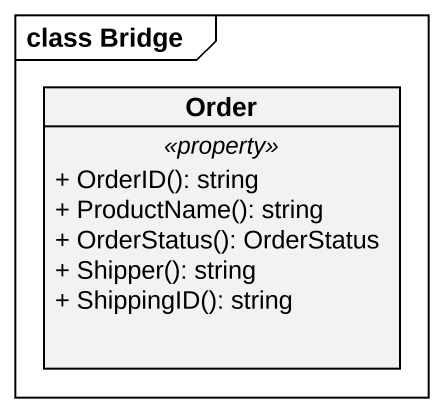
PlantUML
@startuml
mainframe class Bridge
hide circle
hide empty members
skinparam classAttributeIconSize 0
class Order {
  .. <<property>> ..
  + OrderID(): string
  + ProductName(): string
  + OrderStatus(): OrderStatus
  + Shipper(): string
  + ShippingID(): string
}
@enduml
